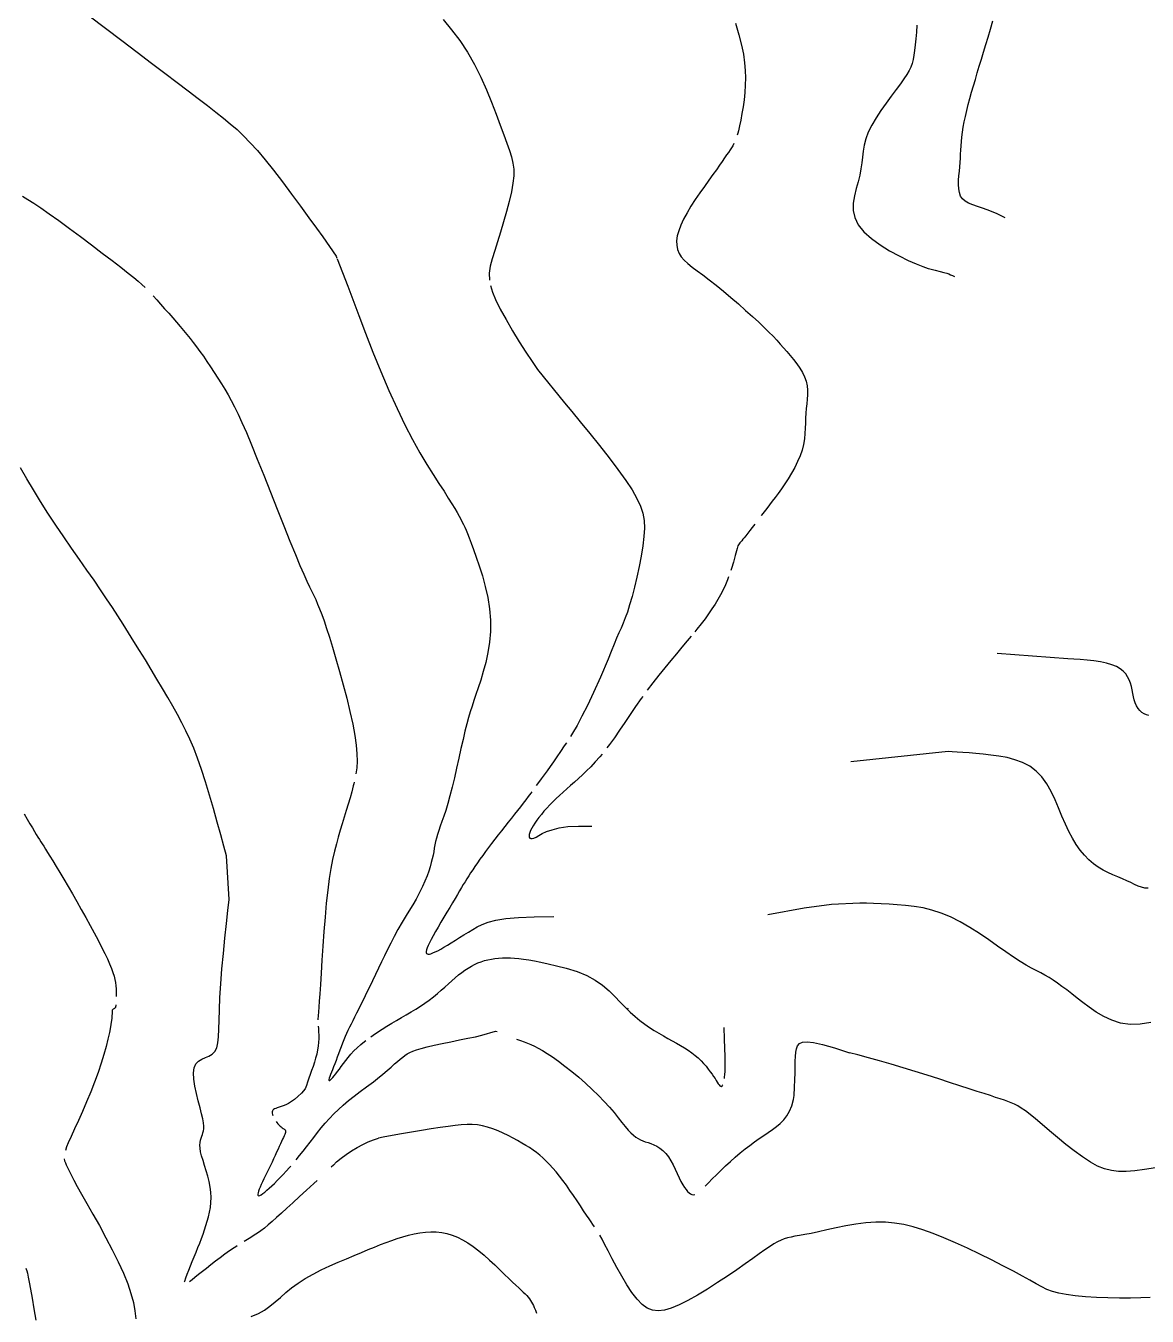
# Model space of a CAD drawing. Header units: millimetres. Extents: x 2235526 to 2245569, y 371981 to 382303.
# Drawn here: x 2243688.8 to 2243923.4, y 381174.4 to 381444.5 of the extents above; entities that cross this region are included whole.
import ezdxf

# ---------------------------------------------------------------- set-up
doc = ezdxf.new("R2010")
doc.units = ezdxf.units.MM
doc.linetypes.add('CONTI', pattern=[0])
for name, color, linetype, transparency in [('167', 10, 'CONTI', 0.7), ('169', 10, 'CONTI', 0.7), ('171', 10, 'CONTI', 0.7), ('173', 10, 'CONTI', 0.7), ('175', 10, 'CONTI', 0.7), ('177', 10, 'CONTI', 0.7), ('179', 10, 'CONTI', 0.7), ('181', 10, 'CONTI', 0.7), ('183', 10, 'CONTI', 0.7)]:
    doc.layers.add(name, color=color, linetype=linetype, transparency=transparency)

msp = doc.modelspace()

# ---------------------------------------------------------------- linework, layer by layer
at = {"layer": '167'}
msp.add_lwpolyline([(2243893.65, 381404.28), (2243891.98, 381405.09), (2243890.47, 381405.72), (2243889.12, 381406.22), (2243887.92, 381406.62), (2243886.89, 381406.98), (2243886.02, 381407.34), (2243885.3, 381407.74), (2243884.75, 381408.22), (2243884.36, 381408.83), (2243884.1, 381409.54), (2243883.97, 381410.35), (2243883.92, 381411.22), (2243883.95, 381412.13), (2243884.01, 381413.08), (2243884.1, 381414.02), (2243884.19, 381414.96), (2243884.26, 381415.86), (2243884.31, 381416.73), (2243884.35, 381417.6), (2243884.39, 381418.46), (2243884.44, 381419.34), (2243884.51, 381420.24), (2243884.61, 381421.18), (2243884.74, 381422.18), (2243884.91, 381423.23), (2243885.13, 381424.34), (2243885.38, 381425.49), (2243885.66, 381426.7), (2243885.97, 381427.95), (2243886.31, 381429.23), (2243886.67, 381430.54), (2243887.05, 381431.88), (2243887.44, 381433.23), (2243887.85, 381434.61), (2243888.27, 381436.03), (2243888.71, 381437.47), (2243889.16, 381438.97), (2243889.63, 381440.51), (2243890.11, 381442.11), (2243890.61, 381443.77), (2243891.13, 381445.49)], dxfattribs=at)
at = {"layer": '169', "elevation": 169}
msp.add_lwpolyline([(2243875.23, 381444.6), (2243875.1, 381443.13), (2243874.97, 381441.75), (2243874.85, 381440.47), (2243874.72, 381439.31), (2243874.57, 381438.29), (2243874.4, 381437.39), (2243874.19, 381436.58), (2243873.92, 381435.82), (2243873.56, 381435.07), (2243873.09, 381434.26), (2243872.5, 381433.36), (2243871.75, 381432.31), (2243870.85, 381431.1), (2243869.84, 381429.73), (2243868.77, 381428.26), (2243867.7, 381426.73), (2243866.68, 381425.17), (2243865.78, 381423.63), (2243865.05, 381422.16), (2243864.53, 381420.78), (2243864.18, 381419.47), (2243863.95, 381418.22), (2243863.8, 381416.99), (2243863.67, 381415.76), (2243863.5, 381414.5), (2243863.25, 381413.19), (2243862.89, 381411.81), (2243862.49, 381410.37), (2243862.13, 381408.88), (2243861.91, 381407.36), (2243861.91, 381405.82), (2243862.23, 381404.3), (2243862.95, 381402.79), (2243864.13, 381401.32), (2243865.69, 381399.91), (2243867.51, 381398.59), (2243869.48, 381397.37), (2243871.47, 381396.29), (2243873.37, 381395.36), (2243875.07, 381394.61), (2243876.47, 381394.06), (2243877.59, 381393.68), (2243877.64, 381393.67)], dxfattribs=at)
at = {"layer": '169'}
msp.add_lwpolyline([(2243877.64, 381393.67), (2243879.01, 381393.33), (2243880.06, 381393.06), (2243880.85, 381392.85), (2243881.44, 381392.68), (2243881.89, 381392.52), (2243882.26, 381392.36), (2243882.63, 381392.18), (2243883.05, 381391.95)], dxfattribs=at)
at = {"layer": '171', "elevation": 171}
for points in [[(2243837.27, 381444.98), (2243837.98, 381442.56), (2243838.52, 381440.41), (2243838.91, 381438.49), (2243839.17, 381436.74), (2243839.3, 381435.12), (2243839.34, 381433.57), (2243839.3, 381432.05), (2243839.2, 381430.51), (2243839.04, 381428.99), (2243838.84, 381427.49), (2243838.61, 381426.07), (2243838.36, 381424.74), (2243838.11, 381423.54), (2243837.86, 381422.49), (2243837.73, 381422.01), (2243837.61, 381421.57)], [(2243836.93, 381419.81), (2243836.67, 381419.35), (2243836.4, 381418.92), (2243836.11, 381418.47), (2243835.78, 381417.97), (2243835.4, 381417.42), (2243834.97, 381416.79), (2243834.48, 381416.08), (2243833.91, 381415.26), (2243833.25, 381414.34), (2243832.5, 381413.3), (2243831.66, 381412.13), (2243830.74, 381410.85), (2243829.8, 381409.5), (2243828.85, 381408.11), (2243827.94, 381406.71), (2243827.11, 381405.33), (2243826.39, 381404), (2243825.81, 381402.75), (2243825.37, 381401.57), (2243825.08, 381400.48), (2243824.94, 381399.46), (2243824.95, 381398.51), (2243825.12, 381397.64), (2243825.44, 381396.83), (2243825.91, 381396.09), (2243826.53, 381395.39), (2243827.3, 381394.69), (2243828.21, 381393.96), (2243829.27, 381393.17), (2243830.45, 381392.3), (2243831.77, 381391.3), (2243833.21, 381390.16), (2243834.73, 381388.91), (2243836.3, 381387.59), (2243837.86, 381386.24), (2243839.38, 381384.9), (2243840.81, 381383.61), (2243842.11, 381382.41), (2243843.25, 381381.33), (2243844.24, 381380.35), (2243845.11, 381379.47), (2243845.9, 381378.64), (2243846.62, 381377.84), (2243847.31, 381377.06), (2243848, 381376.27), (2243848.7, 381375.45), (2243849.4, 381374.6), (2243850.08, 381373.72), (2243850.71, 381372.82), (2243851.26, 381371.91), (2243851.72, 381370.99), (2243852.05, 381370.06), (2243852.25, 381369.13), (2243852.33, 381368.19), (2243852.32, 381367.25), (2243852.25, 381366.3), (2243852.15, 381365.33), (2243852.04, 381364.35), (2243851.95, 381363.35), (2243851.9, 381362.33), (2243851.87, 381361.28), (2243851.85, 381360.21), (2243851.79, 381359.11), (2243851.68, 381357.98), (2243851.49, 381356.83), (2243851.19, 381355.65), (2243850.78, 381354.44), (2243850.25, 381353.23), (2243849.64, 381352.01), (2243848.98, 381350.82), (2243848.27, 381349.66), (2243847.56, 381348.57), (2243846.86, 381347.54), (2243846.19, 381346.6), (2243845.55, 381345.73), (2243844.94, 381344.93), (2243844.35, 381344.17), (2243843.78, 381343.45), (2243843.23, 381342.74), (2243842.69, 381342.05), (2243842.64, 381341.99), (2243842.6, 381341.93)], [(2243841.28, 381340.17), (2243840.76, 381339.47), (2243840.28, 381338.82), (2243839.83, 381338.23), (2243839.43, 381337.72), (2243839.1, 381337.32), (2243838.81, 381336.98), (2243838.56, 381336.69), (2243838.34, 381336.45), (2243838.16, 381336.23), (2243838, 381336.02), (2243837.86, 381335.81), (2243837.74, 381335.58), (2243837.65, 381335.34), (2243837.58, 381335.06), (2243837.58, 381335.05)], [(2243923.74, 381300.12), (2243923.22, 381300.22), (2243922.74, 381300.43), (2243922.28, 381300.73), (2243921.86, 381301.12), (2243921.49, 381301.59), (2243921.17, 381302.13), (2243920.9, 381302.72), (2243920.7, 381303.36), (2243920.53, 381304.04), (2243920.39, 381304.74), (2243920.25, 381305.45), (2243920.09, 381306.17), (2243919.89, 381306.87), (2243919.64, 381307.55), (2243919.31, 381308.2), (2243918.9, 381308.8), (2243918.37, 381309.37), (2243917.73, 381309.88), (2243916.94, 381310.34), (2243916.01, 381310.74), (2243914.91, 381311.07), (2243913.65, 381311.34), (2243912.26, 381311.54), (2243910.83, 381311.7), (2243909.4, 381311.81), (2243908.04, 381311.88), (2243906.81, 381311.94), (2243892.02, 381313.09)]]:
    msp.add_lwpolyline(points, dxfattribs=at)
at = {"layer": '171'}
for points in [[(2243837.58, 381335.05), (2243837.21, 381333.56), (2243836.83, 381332.17), (2243836.44, 381330.88), (2243836.28, 381330.42)], [(2243835.82, 381329.11), (2243835.6, 381328.52), (2243835.14, 381327.44), (2243834.65, 381326.4), (2243834.13, 381325.38), (2243833.58, 381324.39), (2243832.98, 381323.4), (2243832.34, 381322.4), (2243831.64, 381321.39), (2243830.89, 381320.35), (2243830.07, 381319.28), (2243829.18, 381318.16), (2243828.72, 381317.6)], [(2243828.01, 381316.73), (2243827.17, 381315.73), (2243826.06, 381314.41), (2243824.9, 381313.03), (2243823.7, 381311.6), (2243822.47, 381310.11), (2243821.22, 381308.56), (2243819.98, 381306.97), (2243818.81, 381305.42)], [(2243817.86, 381304.11), (2243817.54, 381303.66), (2243816.36, 381301.97), (2243815.21, 381300.28), (2243814.08, 381298.61), (2243812.98, 381297), (2243811.92, 381295.45), (2243810.88, 381294), (2243810.36, 381293.32)], [(2243809.34, 381292.01), (2243808.88, 381291.46), (2243807.93, 381290.37), (2243807.01, 381289.39), (2243806.11, 381288.5), (2243805.23, 381287.68), (2243804.38, 381286.91), (2243803.55, 381286.18), (2243802.74, 381285.48), (2243801.95, 381284.78), (2243801.18, 381284.08), (2243800.44, 381283.39), (2243799.73, 381282.71), (2243799.04, 381282.04), (2243798.39, 381281.37), (2243797.77, 381280.7), (2243797.18, 381280.05), (2243796.64, 381279.41), (2243796.13, 381278.77), (2243795.68, 381278.16), (2243795.27, 381277.57), (2243794.92, 381277.02), (2243794.62, 381276.49), (2243794.39, 381276.01), (2243794.21, 381275.58), (2243794.11, 381275.2), (2243794.08, 381274.88), (2243794.12, 381274.63), (2243794.24, 381274.46), (2243794.44, 381274.37), (2243794.72, 381274.37), (2243795.09, 381274.46), (2243795.55, 381274.67), (2243796.11, 381274.99), (2243796.81, 381275.37), (2243797.72, 381275.79), (2243798.88, 381276.2), (2243800.35, 381276.57), (2243802.19, 381276.84), (2243804.44, 381276.97), (2243807.17, 381276.94)]]:
    msp.add_lwpolyline(points, dxfattribs=at)
at = {"layer": '173', "elevation": 173}
for points in [[(2243776.09, 381445.76), (2243777.84, 381443.64), (2243779.55, 381441.37), (2243781.16, 381438.93), (2243782.63, 381436.36), (2243783.96, 381433.71), (2243785.15, 381431.05), (2243786.22, 381428.44), (2243787.18, 381425.95), (2243788.02, 381423.66), (2243788.77, 381421.62), (2243789.42, 381419.87), (2243789.96, 381418.37), (2243790.39, 381417.02), (2243790.69, 381415.74), (2243790.85, 381414.45), (2243790.86, 381413.07), (2243790.7, 381411.49), (2243790.38, 381409.68), (2243789.92, 381407.68), (2243789.36, 381405.57), (2243788.74, 381403.41), (2243788.09, 381401.28), (2243787.46, 381399.27), (2243786.88, 381397.44), (2243786.33, 381395.67), (2243785.95, 381394.12), (2243785.75, 381392.66), (2243785.8, 381391.19)], [(2243786, 381390.09), (2243786.41, 381388.72), (2243787.04, 381387.18), (2243788.03, 381385.16), (2243789.24, 381382.95), (2243790.6, 381380.64), (2243792.02, 381378.33), (2243793.42, 381376.14), (2243794.72, 381374.17), (2243795.83, 381372.53), (2243801.46, 381365.54), (2243802.98, 381363.73), (2243804.78, 381361.56), (2243806.75, 381359.15), (2243808.79, 381356.61), (2243810.79, 381354.04), (2243812.66, 381351.56), (2243814.29, 381349.29), (2243815.61, 381347.3), (2243816.63, 381345.54), (2243817.37, 381343.94), (2243817.85, 381342.43), (2243818.12, 381340.91), (2243818.19, 381339.31), (2243818.1, 381337.56), (2243817.88, 381335.6), (2243817.54, 381333.48), (2243817.12, 381331.28), (2243816.64, 381329.08), (2243816.13, 381326.95), (2243815.61, 381324.98), (2243815.1, 381323.23), (2243814.63, 381321.76), (2243814.19, 381320.52), (2243813.76, 381319.43), (2243813.32, 381318.41), (2243812.87, 381317.38), (2243812.38, 381316.28), (2243811.84, 381315.01), (2243811.25, 381313.53), (2243810.61, 381311.87)], [(2243923.6, 381263.93), (2243922.92, 381263.98), (2243922.23, 381264.14), (2243921.52, 381264.41), (2243920.77, 381264.75), (2243919.98, 381265.12), (2243919.13, 381265.52), (2243918.21, 381265.91), (2243917.24, 381266.31), (2243916.23, 381266.74), (2243915.19, 381267.21), (2243914.15, 381267.74), (2243913.13, 381268.36), (2243912.13, 381269.07), (2243911.18, 381269.9), (2243910.27, 381270.85), (2243909.4, 381271.91), (2243908.56, 381273.1), (2243907.77, 381274.4), (2243907.01, 381275.82), (2243906.27, 381277.37), (2243905.56, 381279.02), (2243904.85, 381280.75), (2243904.11, 381282.48), (2243903.3, 381284.18), (2243902.4, 381285.78), (2243901.37, 381287.23), (2243900.19, 381288.47), (2243898.84, 381289.48), (2243897.34, 381290.26), (2243895.73, 381290.85), (2243894.07, 381291.28), (2243892.37, 381291.59), (2243890.69, 381291.82), (2243889.07, 381291.99), (2243887.54, 381292.13), (2243886.12, 381292.26), (2243884.81, 381292.37), (2243883.64, 381292.46), (2243882.61, 381292.53), (2243881.73, 381292.6), (2243861.42, 381290.42)]]:
    msp.add_lwpolyline(points, dxfattribs=at)
at = {"layer": '173'}
for points in [[(2243810.61, 381311.87), (2243809.01, 381308.11), (2243807.58, 381304.92), (2243806.3, 381302.22), (2243805.14, 381299.95), (2243804.1, 381298.03), (2243803.14, 381296.4), (2243802.71, 381295.71)], [(2243801.87, 381294.4), (2243801.43, 381293.73), (2243800.64, 381292.56), (2243799.89, 381291.45), (2243799.17, 381290.42), (2243798.48, 381289.45), (2243797.82, 381288.53), (2243797.19, 381287.66), (2243796.59, 381286.84), (2243796.02, 381286.06), (2243795.58, 381285.46)], [(2243794.63, 381284.15), (2243794.42, 381283.87), (2243793.9, 381283.16), (2243793.38, 381282.46), (2243792.84, 381281.74), (2243792.27, 381281), (2243791.68, 381280.24), (2243791.05, 381279.44), (2243790.39, 381278.61), (2243789.71, 381277.75), (2243789.01, 381276.88), (2243788.3, 381275.99), (2243787.6, 381275.11), (2243786.91, 381274.22), (2243786.23, 381273.34), (2243785.58, 381272.48), (2243784.95, 381271.64), (2243784.36, 381270.82), (2243783.79, 381270.02), (2243783.25, 381269.25), (2243782.75, 381268.51), (2243782.28, 381267.81), (2243781.84, 381267.15), (2243781.43, 381266.52), (2243781.05, 381265.91), (2243780.68, 381265.31), (2243780.31, 381264.7), (2243779.93, 381264.07), (2243779.53, 381263.39), (2243779.08, 381262.64), (2243778.59, 381261.82), (2243778.05, 381260.92), (2243777.46, 381259.94), (2243776.85, 381258.92), (2243776.23, 381257.87), (2243775.61, 381256.84), (2243775.02, 381255.83), (2243774.48, 381254.87), (2243773.99, 381254), (2243773.57, 381253.22), (2243773.22, 381252.54), (2243772.95, 381251.96), (2243772.75, 381251.47), (2243772.61, 381251.06), (2243772.55, 381250.74), (2243772.55, 381250.49), (2243772.62, 381250.31), (2243772.75, 381250.19), (2243772.95, 381250.15), (2243773.21, 381250.17), (2243773.54, 381250.25), (2243773.94, 381250.4), (2243774.41, 381250.61), (2243774.95, 381250.88), (2243775.57, 381251.22), (2243776.25, 381251.61), (2243777, 381252.06), (2243777.8, 381252.55), (2243778.65, 381253.08), (2243779.53, 381253.62), (2243780.44, 381254.19), (2243781.36, 381254.75), (2243782.28, 381255.31), (2243783.22, 381255.86), (2243784.26, 381256.37), (2243785.53, 381256.85), (2243787.14, 381257.26), (2243789.2, 381257.59), (2243791.83, 381257.84), (2243795.15, 381257.98), (2243799.26, 381258)]]:
    msp.add_lwpolyline(points, dxfattribs=at)
at = {"layer": '175', "elevation": 175}
for points in [[(2243702.01, 381446.54), (2243705.46, 381443.93), (2243708.86, 381441.37), (2243712.1, 381438.91), (2243715.1, 381436.63), (2243717.87, 381434.54), (2243720.41, 381432.61), (2243722.73, 381430.85), (2243724.84, 381429.23), (2243726.77, 381427.75), (2243728.51, 381426.39), (2243730.1, 381425.14), (2243731.56, 381423.93), (2243732.96, 381422.72), (2243734.33, 381421.42), (2243735.74, 381419.98), (2243737.22, 381418.34), (2243738.83, 381416.43), (2243740.6, 381414.22), (2243742.48, 381411.79), (2243744.38, 381409.24), (2243746.25, 381406.71), (2243748.01, 381404.29), (2243749.58, 381402.11), (2243750.89, 381400.27), (2243753.72, 381396.23), (2243753.87, 381395.84)], [(2243753.94, 381395.67), (2243756.12, 381389.98), (2243757.17, 381387.17), (2243758.43, 381383.82), (2243759.86, 381380.09), (2243761.41, 381376.13), (2243763.06, 381372.09), (2243764.74, 381368.11), (2243766.44, 381364.35), (2243768.1, 381360.93), (2243769.71, 381357.85), (2243771.24, 381355.11), (2243772.69, 381352.67), (2243774.02, 381350.52), (2243775.22, 381348.64), (2243776.27, 381347.02), (2243777.16, 381345.62), (2243777.91, 381344.43), (2243778.52, 381343.42), (2243779.03, 381342.56), (2243779.44, 381341.82), (2243779.79, 381341.17), (2243780.09, 381340.59), (2243780.36, 381340.05), (2243780.62, 381339.49), (2243780.89, 381338.88), (2243781.19, 381338.16), (2243781.53, 381337.28), (2243781.94, 381336.2), (2243782.43, 381334.87), (2243783.01, 381333.26), (2243783.64, 381331.4), (2243784.29, 381329.33), (2243784.89, 381327.12), (2243785.41, 381324.8), (2243785.79, 381322.43), (2243785.99, 381320.05), (2243785.98, 381317.71), (2243785.78, 381315.45), (2243785.44, 381313.27), (2243784.99, 381311.21), (2243784.48, 381309.28), (2243783.94, 381307.51), (2243783.42, 381305.92), (2243782.95, 381304.52), (2243782.53, 381303.26), (2243782.14, 381302.07), (2243781.77, 381300.9), (2243781.4, 381299.67), (2243781.04, 381298.34), (2243780.66, 381296.82), (2243780.25, 381295.09), (2243779.82, 381293.18), (2243779.37, 381291.16), (2243778.9, 381289.09), (2243778.44, 381287.04), (2243777.97, 381285.08), (2243777.51, 381283.27), (2243777.05, 381281.66), (2243776.62, 381280.24), (2243776.21, 381279), (2243775.82, 381277.89), (2243775.48, 381276.91), (2243775.17, 381276.02), (2243774.91, 381275.21), (2243774.69, 381274.44), (2243774.52, 381273.71), (2243774.37, 381273.01), (2243774.24, 381272.31), (2243774.11, 381271.6), (2243773.97, 381270.88), (2243773.81, 381270.12), (2243773.61, 381269.31), (2243773.37, 381268.45), (2243773.08, 381267.52), (2243772.71, 381266.52), (2243772.28, 381265.45), (2243771.75, 381264.28), (2243771.13, 381263.02), (2243770.41, 381261.66), (2243769.75, 381260.44)], [(2243924.16, 381235.88), (2243921.91, 381235.47), (2243919.8, 381235.44), (2243917.84, 381235.74), (2243916.01, 381236.32), (2243914.31, 381237.11), (2243912.74, 381238.03), (2243911.29, 381239.03), (2243909.96, 381240.02), (2243908.74, 381240.96), (2243907.61, 381241.84), (2243906.56, 381242.65), (2243905.57, 381243.4), (2243904.64, 381244.09), (2243903.75, 381244.71), (2243902.87, 381245.27), (2243902.01, 381245.76), (2243901.12, 381246.24), (2243900.18, 381246.72), (2243899.17, 381247.25), (2243898.06, 381247.87), (2243896.81, 381248.61), (2243895.41, 381249.52), (2243893.83, 381250.61), (2243892.09, 381251.84), (2243890.24, 381253.15), (2243888.29, 381254.47), (2243886.29, 381255.76), (2243884.28, 381256.94), (2243882.27, 381257.95), (2243880.3, 381258.76), (2243878.37, 381259.37), (2243876.49, 381259.82), (2243874.65, 381260.13), (2243872.86, 381260.34), (2243871.11, 381260.48), (2243869.4, 381260.58), (2243867.73, 381260.66), (2243866.14, 381260.73), (2243864.64, 381260.79), (2243863.25, 381260.84), (2243857.37, 381260.51), (2243851.63, 381259.76), (2243844.04, 381258.36)], [(2243814.85, 381238.68), (2243814.72, 381238.76), (2243814.64, 381238.87)]]:
    msp.add_lwpolyline(points, dxfattribs=at)
at = {"layer": '175'}
for points in [[(2243769.75, 381260.44), (2243768.57, 381258.57), (2243767.54, 381256.87), (2243766.64, 381255.29), (2243765.84, 381253.83), (2243765.12, 381252.44), (2243764.45, 381251.11), (2243763.82, 381249.81), (2243763.19, 381248.51), (2243762.56, 381247.19), (2243761.93, 381245.87), (2243761.3, 381244.55), (2243760.67, 381243.27), (2243760.07, 381242.02), (2243759.49, 381240.83), (2243758.94, 381239.72), (2243758.44, 381238.7), (2243757.97, 381237.79), (2243757.55, 381236.96), (2243757.17, 381236.21), (2243756.82, 381235.51), (2243756.49, 381234.85), (2243756.18, 381234.2), (2243755.88, 381233.56), (2243755.59, 381232.91), (2243755.31, 381232.22), (2243755.03, 381231.51), (2243754.75, 381230.78), (2243754.47, 381230.05), (2243754.2, 381229.31), (2243753.94, 381228.59), (2243753.67, 381227.88), (2243753.42, 381227.21), (2243753.17, 381226.56), (2243752.93, 381225.97), (2243752.71, 381225.42), (2243752.52, 381224.94), (2243752.37, 381224.52), (2243752.26, 381224.18), (2243752.19, 381223.92), (2243752.19, 381223.76), (2243752.24, 381223.7), (2243752.36, 381223.74), (2243752.53, 381223.86), (2243752.74, 381224.06), (2243753, 381224.34), (2243753.3, 381224.69), (2243753.63, 381225.11), (2243753.99, 381225.58), (2243754.37, 381226.1), (2243754.78, 381226.66), (2243755.22, 381227.27), (2243755.7, 381227.9), (2243756.22, 381228.55), (2243756.79, 381229.21), (2243757.41, 381229.89), (2243758.1, 381230.56), (2243758.85, 381231.23), (2243759.66, 381231.89), (2243759.94, 381232.11)], [(2243760.95, 381232.86), (2243761.42, 381233.19), (2243762.36, 381233.83), (2243763.33, 381234.46), (2243764.32, 381235.08), (2243765.33, 381235.69), (2243766.34, 381236.29), (2243767.36, 381236.88), (2243768.38, 381237.48), (2243769.38, 381238.07), (2243770.37, 381238.67), (2243771.34, 381239.28), (2243772.28, 381239.91), (2243773.18, 381240.55), (2243774.05, 381241.22), (2243774.88, 381241.9), (2243775.67, 381242.59), (2243776.43, 381243.27), (2243777.18, 381243.94), (2243777.89, 381244.59), (2243778.6, 381245.21), (2243779.29, 381245.79), (2243779.97, 381246.32), (2243780.65, 381246.81), (2243781.32, 381247.25), (2243781.99, 381247.64), (2243782.67, 381247.99), (2243783.35, 381248.3), (2243784.03, 381248.56), (2243784.73, 381248.79), (2243785.45, 381248.97), (2243786.18, 381249.12), (2243786.93, 381249.23), (2243787.7, 381249.31), (2243788.49, 381249.35), (2243789.31, 381249.37), (2243790.16, 381249.35), (2243791.03, 381249.3), (2243791.95, 381249.22), (2243792.93, 381249.11), (2243794.01, 381248.95), (2243795.2, 381248.74), (2243796.55, 381248.47), (2243798.09, 381248.13), (2243799.83, 381247.7), (2243801.82, 381247.19)], [(2243801.82, 381247.19), (2243804.16, 381246.55), (2243806.18, 381245.71), (2243807.93, 381244.72), (2243809.46, 381243.63), (2243810.8, 381242.47), (2243812, 381241.28), (2243813.11, 381240.12), (2243814.17, 381239.02), (2243815.21, 381238.01), (2243816.25, 381237.09), (2243817.27, 381236.26), (2243818.29, 381235.51), (2243819.29, 381234.82), (2243820.27, 381234.18), (2243821.24, 381233.59), (2243822.19, 381233.04), (2243823.13, 381232.51), (2243824.04, 381232), (2243824.92, 381231.5), (2243825.77, 381231.01), (2243826.59, 381230.52), (2243827.37, 381230.02), (2243828.11, 381229.51), (2243828.8, 381228.97), (2243829.45, 381228.42), (2243830.04, 381227.84), (2243830.59, 381227.26), (2243831.1, 381226.68), (2243831.56, 381226.11), (2243831.98, 381225.55), (2243832.35, 381225.03), (2243832.68, 381224.53), (2243832.97, 381224.09), (2243833.22, 381223.69), (2243833.45, 381223.34), (2243833.64, 381223.04), (2243833.81, 381222.8), (2243833.96, 381222.62), (2243834.1, 381222.51), (2243834.23, 381222.45), (2243834.35, 381222.47), (2243834.46, 381222.55), (2243834.57, 381222.7), (2243834.63, 381222.82)], [(2243834.95, 381224.12), (2243834.99, 381224.42), (2243835.04, 381224.95), (2243835.09, 381225.61), (2243835.11, 381226.42), (2243835.12, 381227.46), (2243835.1, 381228.77), (2243835.06, 381230.39), (2243834.99, 381232.4), (2243834.89, 381234.83)]]:
    msp.add_lwpolyline(points, dxfattribs=at)
at = {"layer": '177', "elevation": 177}
for points in [[(2243688.1, 381408.8), (2243689.19, 381408.13), (2243690.45, 381407.32), (2243691.93, 381406.33), (2243693.66, 381405.12), (2243695.67, 381403.68), (2243697.88, 381402.06), (2243700.2, 381400.33), (2243702.53, 381398.58), (2243704.77, 381396.88), (2243706.84, 381395.3), (2243708.63, 381393.92), (2243710.17, 381392.71), (2243711.37, 381391.76), (2243712.31, 381390.98), (2243713.06, 381390.31), (2243713.72, 381389.68)], [(2243715.4, 381387.92), (2243716.16, 381387.09), (2243716.98, 381386.19), (2243717.82, 381385.24), (2243718.68, 381384.28), (2243719.52, 381383.33), (2243720.32, 381382.4), (2243721.08, 381381.53), (2243721.79, 381380.68), (2243722.48, 381379.85), (2243723.15, 381379.02), (2243723.81, 381378.16), (2243724.49, 381377.27), (2243725.19, 381376.31), (2243725.92, 381375.29), (2243726.67, 381374.2), (2243727.43, 381373.06), (2243728.2, 381371.9), (2243728.96, 381370.72), (2243729.7, 381369.53), (2243730.41, 381368.37), (2243731.09, 381367.22), (2243731.76, 381366.02), (2243732.45, 381364.71), (2243733.18, 381363.2), (2243734, 381361.42), (2243734.92, 381359.3), (2243735.99, 381356.75), (2243737.21, 381353.75), (2243738.54, 381350.41), (2243739.95, 381346.87), (2243741.36, 381343.29), (2243742.74, 381339.81), (2243744.02, 381336.59), (2243745.17, 381333.78), (2243746.13, 381331.48), (2243746.92, 381329.65), (2243747.58, 381328.2), (2243748.13, 381327.03), (2243748.6, 381326.06), (2243749.02, 381325.2), (2243749.42, 381324.35), (2243749.82, 381323.43), (2243750.24, 381322.41), (2243750.68, 381321.24), (2243751.17, 381319.89), (2243751.69, 381318.31), (2243752.28, 381316.49), (2243752.93, 381314.38), (2243753.65, 381311.96), (2243754.4, 381309.31), (2243755.17, 381306.52), (2243755.91, 381303.7), (2243756.59, 381300.92), (2243757.17, 381298.3), (2243757.62, 381295.91), (2243757.91, 381293.87), (2243758.06, 381292.09), (2243758.09, 381290.54), (2243758.01, 381289.16), (2243757.85, 381287.9)], [(2243757.48, 381286.14), (2243757.39, 381285.77), (2243757.29, 381285.4), (2243756.96, 381284.15), (2243756.6, 381282.87), (2243756.22, 381281.56), (2243755.82, 381280.21), (2243755.41, 381278.84), (2243754.99, 381277.46), (2243754.57, 381276.07), (2243754.15, 381274.67), (2243753.74, 381273.22), (2243753.34, 381271.68), (2243752.96, 381269.99), (2243752.59, 381268.1), (2243752.24, 381265.98), (2243751.93, 381263.57), (2243751.64, 381260.85), (2243751.38, 381257.92), (2243751.14, 381254.87), (2243750.93, 381251.82), (2243750.74, 381248.89), (2243750.57, 381246.18), (2243750.42, 381243.82), (2243750.28, 381241.87), (2243750.16, 381240.3), (2243750.06, 381239.05), (2243749.99, 381238.06), (2243749.93, 381237.24), (2243749.9, 381236.55), (2243749.9, 381236.37)], [(2243749.94, 381235.06), (2243749.98, 381234.59), (2243750.02, 381233.9), (2243750.06, 381233.19), (2243750.07, 381232.46), (2243750.04, 381231.7), (2243749.97, 381230.91), (2243749.83, 381230.09), (2243749.64, 381229.25), (2243749.4, 381228.39), (2243749.14, 381227.52), (2243748.86, 381226.66), (2243748.57, 381225.81), (2243748.29, 381224.98), (2243748.01, 381224.16), (2243747.74, 381223.37), (2243747.47, 381222.63), (2243747.19, 381221.94)], [(2243761.51, 381223.43), (2243762.38, 381224.13), (2243763.47, 381225.03), (2243764.41, 381225.82), (2243765.23, 381226.53), (2243765.94, 381227.16), (2243766.56, 381227.71), (2243767.12, 381228.19), (2243767.62, 381228.61), (2243768.09, 381228.97), (2243768.57, 381229.29), (2243769.11, 381229.59), (2243769.75, 381229.86), (2243770.54, 381230.14), (2243771.52, 381230.42), (2243772.74, 381230.73), (2243774.23, 381231.07), (2243775.91, 381231.43), (2243777.7, 381231.81), (2243779.51, 381232.19), (2243781.25, 381232.55), (2243782.84, 381232.88), (2243784.18, 381233.17), (2243787.06, 381234.03), (2243787.36, 381233.94), (2243787.38, 381233.93)], [(2243791.44, 381232.39), (2243792.24, 381232.09), (2243793.05, 381231.78), (2243793.74, 381231.51), (2243794.45, 381231.22), (2243795.2, 381230.89), (2243796, 381230.48), (2243796.88, 381229.99), (2243797.87, 381229.38), (2243798.98, 381228.64), (2243800.23, 381227.74), (2243801.58, 381226.72), (2243803, 381225.59), (2243804.45, 381224.38), (2243805.9, 381223.12), (2243807.29, 381221.84), (2243808.6, 381220.56), (2243809.79, 381219.32), (2243810.87, 381218.12), (2243811.84, 381216.98), (2243812.71, 381215.91), (2243813.49, 381214.94), (2243814.19, 381214.08), (2243814.82, 381213.34), (2243815.39, 381212.74), (2243815.91, 381212.25), (2243816.4, 381211.86), (2243816.88, 381211.55), (2243817.36, 381211.3), (2243817.85, 381211.09), (2243818.38, 381210.89), (2243818.95, 381210.7), (2243819.55, 381210.49), (2243820.18, 381210.24), (2243820.82, 381209.93), (2243821.45, 381209.54), (2243822.07, 381209.06), (2243822.66, 381208.46), (2243823.21, 381207.74), (2243823.72, 381206.92), (2243824.2, 381206.03), (2243824.64, 381205.12), (2243825.07, 381204.22), (2243825.47, 381203.36), (2243825.85, 381202.58), (2243826.22, 381201.9), (2243826.58, 381201.34), (2243826.92, 381200.87), (2243827.24, 381200.5), (2243827.55, 381200.21), (2243827.84, 381200), (2243828.12, 381199.87), (2243828.42, 381199.8), (2243828.74, 381199.84)], [(2243925.14, 381205.46), (2243922.84, 381205.09), (2243920.8, 381204.81), (2243919.02, 381204.67), (2243917.41, 381204.67), (2243915.91, 381204.85), (2243914.47, 381205.22), (2243913.02, 381205.81), (2243911.5, 381206.63), (2243909.86, 381207.7), (2243908.14, 381208.96), (2243906.38, 381210.34), (2243904.64, 381211.77), (2243902.97, 381213.18), (2243901.42, 381214.5), (2243900.05, 381215.65), (2243898.88, 381216.59), (2243897.9, 381217.34), (2243897.05, 381217.92), (2243896.31, 381218.37), (2243895.63, 381218.73), (2243894.96, 381219.02), (2243894.26, 381219.29), (2243893.51, 381219.57), (2243892.66, 381219.86), (2243891.69, 381220.18), (2243890.58, 381220.54), (2243889.3, 381220.96), (2243887.82, 381221.43), (2243886.12, 381221.99), (2243884.19, 381222.62), (2243882.06, 381223.32), (2243879.77, 381224.06), (2243877.36, 381224.84), (2243874.87, 381225.62), (2243872.36, 381226.39), (2243869.86, 381227.14), (2243867.42, 381227.83), (2243865.06, 381228.48), (2243862.82, 381229.07), (2243861.08, 381229.52)], [(2243830.9, 381201.6), (2243831.6, 381202.3), (2243832.4, 381203.11), (2243833.28, 381203.98), (2243834.22, 381204.9), (2243835.19, 381205.84), (2243836.2, 381206.78), (2243837.2, 381207.68), (2243838.24, 381208.55), (2243839.27, 381209.37), (2243840.27, 381210.13), (2243841.26, 381210.86), (2243842.23, 381211.54), (2243843.17, 381212.19), (2243844.09, 381212.82), (2243844.98, 381213.43), (2243845.82, 381214.05), (2243846.62, 381214.72), (2243847.34, 381215.47), (2243848, 381216.31), (2243848.56, 381217.29), (2243849.02, 381218.43), (2243849.37, 381219.75), (2243849.51, 381220.58)]]:
    msp.add_lwpolyline(points, dxfattribs=at)
at = {"layer": '177'}
for points in [[(2243849.51, 381220.58), (2243849.63, 381222.31), (2243849.7, 381223.88), (2243849.73, 381225.31), (2243849.75, 381226.59), (2243849.77, 381227.74), (2243849.81, 381228.74), (2243849.89, 381229.62), (2243850.02, 381230.36), (2243850.25, 381230.98), (2243850.64, 381231.44), (2243851.27, 381231.73), (2243852.23, 381231.81), (2243853.61, 381231.66), (2243855.49, 381231.24), (2243857.95, 381230.54), (2243861.08, 381229.52)], [(2243745.34, 381207.12), (2243746.05, 381207.99), (2243746.77, 381208.9), (2243747.5, 381209.85), (2243748.24, 381210.82), (2243749, 381211.81), (2243749.78, 381212.81), (2243750.59, 381213.81), (2243751.43, 381214.79), (2243752.3, 381215.76), (2243753.21, 381216.71), (2243754.17, 381217.64), (2243755.19, 381218.57), (2243756.28, 381219.5), (2243757.44, 381220.44), (2243758.7, 381221.4), (2243760.05, 381222.4), (2243761.51, 381223.43)], [(2243747.19, 381221.94), (2243746.44, 381221.06), (2243745.71, 381220.33), (2243745.02, 381219.75), (2243744.36, 381219.28), (2243743.75, 381218.91), (2243743.18, 381218.63), (2243742.65, 381218.41), (2243742.17, 381218.24), (2243741.75, 381218.1), (2243741.38, 381217.99), (2243741.06, 381217.88), (2243740.8, 381217.77), (2243740.6, 381217.66), (2243740.45, 381217.52), (2243740.35, 381217.35), (2243740.32, 381217.14), (2243740.34, 381216.88), (2243740.41, 381216.59), (2243740.48, 381216.4)], [(2243741.17, 381215.1), (2243741.29, 381214.92), (2243741.52, 381214.63), (2243741.75, 381214.38), (2243741.98, 381214.16), (2243742.21, 381213.98), (2243742.42, 381213.82), (2243742.61, 381213.69), (2243742.78, 381213.57), (2243742.92, 381213.46), (2243743.03, 381213.35), (2243743.1, 381213.24), (2243743.13, 381213.12), (2243743.13, 381212.99), (2243743.1, 381212.83), (2243743.03, 381212.64), (2243742.94, 381212.4), (2243742.81, 381212.13), (2243742.66, 381211.79), (2243742.48, 381211.4), (2243742.28, 381210.95), (2243742.06, 381210.45), (2243741.81, 381209.9), (2243741.54, 381209.31), (2243741.25, 381208.68), (2243740.95, 381208.02), (2243740.62, 381207.34), (2243740.29, 381206.63), (2243739.94, 381205.92), (2243739.59, 381205.2), (2243739.25, 381204.49), (2243738.91, 381203.8), (2243738.59, 381203.14), (2243738.29, 381202.51), (2243738.02, 381201.93), (2243737.79, 381201.4), (2243737.6, 381200.93), (2243737.45, 381200.52), (2243737.35, 381200.18), (2243737.31, 381199.91), (2243737.32, 381199.72), (2243737.39, 381199.62), (2243737.53, 381199.59), (2243737.75, 381199.66), (2243738.02, 381199.81), (2243738.36, 381200.05), (2243738.75, 381200.35), (2243739.2, 381200.72), (2243739.68, 381201.15), (2243740.21, 381201.64), (2243740.77, 381202.18), (2243741.36, 381202.75), (2243741.97, 381203.38), (2243742.61, 381204.04), (2243743.27, 381204.75), (2243743.95, 381205.49), (2243744.22, 381205.81)]]:
    msp.add_lwpolyline(points, dxfattribs=at)
at = {"layer": '179', "elevation": 179}
for points in [[(2243726.99, 381195.15), (2243727.21, 381196.13), (2243727.38, 381197.13), (2243727.48, 381198.16), (2243727.52, 381199.21), (2243727.48, 381200.3), (2243727.35, 381201.41), (2243727.13, 381202.54), (2243726.84, 381203.68), (2243726.51, 381204.81), (2243726.17, 381205.91), (2243725.85, 381206.96), (2243725.56, 381207.93), (2243725.35, 381208.79), (2243725.24, 381209.55), (2243725.2, 381210.19), (2243725.23, 381210.75), (2243725.32, 381211.23), (2243725.44, 381211.66), (2243725.58, 381212.05), (2243725.71, 381212.41), (2243725.84, 381212.76), (2243725.93, 381213.15), (2243725.99, 381213.59), (2243725.99, 381214.14), (2243725.93, 381214.82), (2243725.79, 381215.67), (2243725.56, 381216.72), (2243725.23, 381218.01), (2243724.86, 381219.45), (2243724.48, 381220.98), (2243724.15, 381222.52), (2243723.92, 381223.98), (2243723.85, 381225.3), (2243723.98, 381226.38), (2243724.34, 381227.18), (2243724.9, 381227.75), (2243725.59, 381228.16), (2243726.34, 381228.5), (2243727.09, 381228.83), (2243727.78, 381229.23), (2243728.34, 381229.79), (2243728.73, 381230.55), (2243728.97, 381231.57), (2243729.11, 381232.85), (2243729.17, 381234.42), (2243729.21, 381236.3), (2243729.26, 381238.5), (2243729.36, 381241.06), (2243729.55, 381243.95), (2243729.81, 381247.09), (2243730.11, 381250.32), (2243730.44, 381253.52), (2243730.77, 381256.56), (2243731.07, 381259.3), (2243731.34, 381261.61), (2243730.74, 381270.73), (2243730.2, 381272.74), (2243729.55, 381275.14), (2243728.82, 381277.8), (2243728.03, 381280.61), (2243727.19, 381283.46), (2243726.35, 381286.24), (2243725.51, 381288.83), (2243724.7, 381291.15), (2243723.9, 381293.23), (2243723.1, 381295.12), (2243722.28, 381296.89), (2243721.43, 381298.59), (2243720.53, 381300.28), (2243719.55, 381302.02), (2243718.5, 381303.86), (2243717.37, 381305.77), (2243716.2, 381307.74), (2243715, 381309.73), (2243713.79, 381311.72), (2243712.58, 381313.68), (2243711.4, 381315.59), (2243710.26, 381317.41), (2243709.14, 381319.19), (2243708.02, 381320.94), (2243706.88, 381322.7), (2243705.68, 381324.51), (2243704.41, 381326.4), (2243703.04, 381328.4), (2243701.56, 381330.53), (2243699.98, 381332.78), (2243698.35, 381335.12), (2243696.69, 381337.52), (2243695.03, 381339.97), (2243693.4, 381342.43), (2243691.83, 381344.89), (2243690.35, 381347.3), (2243688.96, 381349.65), (2243687.66, 381351.91)], [(2243807.78, 381193.08), (2243807.43, 381193.59), (2243807.05, 381194.12), (2243806.64, 381194.73), (2243806.09, 381195.53), (2243805.48, 381196.45), (2243804.82, 381197.46), (2243804.11, 381198.52), (2243803.37, 381199.62), (2243802.62, 381200.71), (2243801.88, 381201.77), (2243801.15, 381202.76), (2243800.43, 381203.7), (2243799.72, 381204.58), (2243799.02, 381205.39), (2243798.34, 381206.15), (2243797.65, 381206.85), (2243796.97, 381207.49), (2243796.3, 381208.08), (2243795.61, 381208.63), (2243794.9, 381209.15), (2243794.17, 381209.65), (2243793.39, 381210.13), (2243792.56, 381210.62), (2243791.68, 381211.12), (2243790.72, 381211.64), (2243789.71, 381212.16), (2243788.66, 381212.67), (2243787.58, 381213.15), (2243786.49, 381213.58), (2243785.4, 381213.95), (2243784.32, 381214.23), (2243783.26, 381214.41), (2243782.19, 381214.5), (2243781.08, 381214.51), (2243779.89, 381214.44), (2243778.58, 381214.3), (2243777.11, 381214.1), (2243775.45, 381213.85), (2243773.58, 381213.56), (2243771.56, 381213.24), (2243769.47, 381212.9), (2243767.39, 381212.55), (2243765.4, 381212.19), (2243763.57, 381211.85), (2243762.53, 381211.63)], [(2243753.79, 381206.66), (2243753.12, 381206.01), (2243752.68, 381205.59)], [(2243749.7, 381202.8), (2243749.02, 381202.17), (2243747.51, 381200.77), (2243746.03, 381199.41), (2243744.64, 381198.13), (2243743.38, 381196.98), (2243742.26, 381195.94), (2243741.25, 381195.02), (2243740.34, 381194.2), (2243739.49, 381193.47), (2243738.7, 381192.82), (2243737.94, 381192.24), (2243737.25, 381191.76), (2243736.56, 381191.31), (2243735.87, 381190.88), (2243735.16, 381190.46), (2243734.44, 381190.02)], [(2243721.99, 381181.56), (2243722.03, 381181.73), (2243722.26, 381182.38), (2243722.55, 381183.14), (2243722.87, 381183.98), (2243723.23, 381184.9), (2243723.61, 381185.85), (2243724, 381186.82), (2243724.39, 381187.8), (2243724.78, 381188.75), (2243725.16, 381189.69), (2243725.52, 381190.62), (2243725.86, 381191.54), (2243726.19, 381192.47), (2243726.99, 381195.15)], [(2243924, 381178.29), (2243922.08, 381178.2), (2243919.93, 381178.15), (2243917.6, 381178.16), (2243915.19, 381178.21), (2243912.79, 381178.31), (2243910.47, 381178.46), (2243908.33, 381178.65), (2243906.45, 381178.9), (2243904.9, 381179.19), (2243903.59, 381179.55), (2243902.43, 381179.98), (2243901.32, 381180.51), (2243900.16, 381181.14), (2243898.85, 381181.89), (2243897.28, 381182.78), (2243895.39, 381183.81), (2243893.22, 381184.95), (2243890.85, 381186.16), (2243888.35, 381187.39), (2243885.8, 381188.6), (2243883.28, 381189.75), (2243880.85, 381190.8), (2243878.59, 381191.71), (2243876.47, 381192.48), (2243874.44, 381193.09), (2243872.48, 381193.56), (2243870.55, 381193.87), (2243868.61, 381194.03), (2243866.61, 381194.04), (2243864.55, 381193.89), (2243862.44, 381193.62), (2243860.35, 381193.27), (2243858.31, 381192.87), (2243856.39, 381192.45), (2243854.62, 381192.05), (2243853.06, 381191.71), (2243851.74, 381191.45), (2243850.63, 381191.25), (2243849.69, 381191.09), (2243848.88, 381190.95), (2243848.15, 381190.79), (2243847.47, 381190.58), (2243846.79, 381190.32), (2243846.07, 381189.95), (2243845.28, 381189.49), (2243844.4, 381188.92), (2243843.38, 381188.23), (2243842.22, 381187.4), (2243840.87, 381186.45), (2243839.3, 381185.35), (2243837.52, 381184.11), (2243835.56, 381182.77), (2243833.49, 381181.4), (2243831.38, 381180.05), (2243829.29, 381178.78), (2243827.3, 381177.65), (2243825.46, 381176.72), (2243823.83, 381176.03), (2243822.38, 381175.61), (2243821.08, 381175.47), (2243819.9, 381175.62), (2243818.79, 381176.07), (2243817.73, 381176.83), (2243816.67, 381177.91), (2243815.6, 381179.3), (2243814.52, 381180.94), (2243813.46, 381182.72), (2243812.44, 381184.56), (2243811.48, 381186.36), (2243810.62, 381188.03), (2243809.87, 381189.48), (2243809.33, 381190.49), (2243808.87, 381191.32)], [(2243732.99, 381189.12), (2243732.68, 381188.92), (2243732.36, 381188.71), (2243731.41, 381188.06), (2243730.43, 381187.35), (2243729.42, 381186.61), (2243728.43, 381185.86), (2243727.46, 381185.11), (2243726.55, 381184.39), (2243725.71, 381183.73), (2243724.88, 381183.07), (2243724.16, 381182.49), (2243723.55, 381181.99), (2243723.04, 381181.56)]]:
    msp.add_lwpolyline(points, dxfattribs=at)
at = {"layer": '179'}
msp.add_lwpolyline([(2243753.79, 381206.66), (2243754.77, 381207.46), (2243755.82, 381208.24), (2243756.94, 381208.99), (2243758.1, 381209.69), (2243759.26, 381210.32), (2243760.4, 381210.87), (2243761.5, 381211.31), (2243762.53, 381211.63)], dxfattribs=at)
at = {"layer": '181', "elevation": 181}
for points in [[(2243688.4, 381279.55), (2243689.06, 381278.42), (2243689.64, 381277.44), (2243690.14, 381276.58), (2243690.58, 381275.84), (2243690.96, 381275.2), (2243691.3, 381274.64), (2243691.61, 381274.14), (2243691.9, 381273.68), (2243692.19, 381273.22), (2243692.51, 381272.72), (2243692.88, 381272.14), (2243693.3, 381271.46), (2243693.81, 381270.64), (2243694.42, 381269.65), (2243695.12, 381268.5), (2243695.89, 381267.22), (2243696.72, 381265.82), (2243697.6, 381264.33), (2243698.51, 381262.76), (2243699.44, 381261.14), (2243700.38, 381259.49), (2243701.31, 381257.83), (2243702.22, 381256.18), (2243703.08, 381254.59), (2243703.89, 381253.06), (2243704.63, 381251.62), (2243705.28, 381250.31), (2243705.84, 381249.14), (2243706.31, 381248.09), (2243706.69, 381247.16), (2243706.99, 381246.32), (2243707.23, 381245.56), (2243707.41, 381244.86), (2243707.53, 381244.19), (2243707.61, 381243.54), (2243707.66, 381242.92), (2243707.68, 381242.34), (2243707.67, 381241.79), (2243707.65, 381241.28)], [(2243707.59, 381239.52), (2243707.58, 381239.31), (2243707.55, 381239.14), (2243707.52, 381239), (2243707.46, 381238.89), (2243707.38, 381238.81), (2243707.29, 381238.75), (2243707.19, 381238.7), (2243707.08, 381238.65), (2243706.99, 381238.59), (2243706.91, 381238.51), (2243706.85, 381238.4), (2243706.83, 381238.25), (2243706.82, 381238.02), (2243706.82, 381237.7), (2243706.8, 381237.26), (2243706.75, 381236.68), (2243706.66, 381235.92), (2243706.51, 381234.95), (2243706.27, 381233.77), (2243705.96, 381232.39), (2243705.57, 381230.84), (2243705.1, 381229.13), (2243704.55, 381227.3), (2243703.9, 381225.36), (2243703.17, 381223.36), (2243702.36, 381221.31), (2243701.5, 381219.26), (2243700.62, 381217.25), (2243699.76, 381215.34), (2243698.95, 381213.57), (2243698.24, 381212), (2243697.66, 381210.66), (2243697.31, 381209.79), (2243697.05, 381209.07)], [(2243696.77, 381207.31), (2243696.88, 381206.88), (2243697.05, 381206.46), (2243697.24, 381206.02), (2243697.48, 381205.48), (2243697.81, 381204.81), (2243698.24, 381203.96), (2243698.81, 381202.88), (2243699.53, 381201.55), (2243700.44, 381199.92), (2243701.55, 381197.96), (2243702.81, 381195.74), (2243704.16, 381193.33), (2243705.53, 381190.81), (2243706.87, 381188.26), (2243708.12, 381185.75), (2243709.21, 381183.36), (2243710.09, 381181.15), (2243710.77, 381179.11), (2243711.27, 381177.23), (2243711.59, 381175.48), (2243711.76, 381173.85)], [(2243735.93, 381174.32), (2243737.43, 381174.94), (2243738.68, 381175.64), (2243739.84, 381176.45), (2243740.94, 381177.35), (2243742.03, 381178.31), (2243743.17, 381179.3), (2243744.38, 381180.31), (2243745.73, 381181.3), (2243747.23, 381182.26), (2243748.87, 381183.18), (2243750.59, 381184.05), (2243752.36, 381184.89), (2243754.13, 381185.67), (2243755.85, 381186.41), (2243757.48, 381187.09), (2243759, 381187.73), (2243760.4, 381188.31), (2243761.72, 381188.85), (2243762.96, 381189.35), (2243764.16, 381189.81), (2243765.33, 381190.24), (2243766.49, 381190.63), (2243767.66, 381190.99), (2243768.84, 381191.32), (2243770.02, 381191.6), (2243771.2, 381191.82), (2243772.37, 381191.97), (2243773.52, 381192.04), (2243774.66, 381192.02), (2243775.78, 381191.91), (2243776.88, 381191.69), (2243777.98, 381191.36), (2243779.07, 381190.93), (2243780.16, 381190.39), (2243781.27, 381189.73), (2243782.39, 381188.96), (2243783.54, 381188.08), (2243784.69, 381187.12), (2243785.82, 381186.11), (2243786.93, 381185.09), (2243787.98, 381184.08), (2243788.96, 381183.13), (2243789.85, 381182.27), (2243790.63, 381181.52), (2243791.32, 381180.88), (2243791.91, 381180.32), (2243792.42, 381179.84), (2243792.86, 381179.42), (2243793.25, 381179.04), (2243793.58, 381178.69), (2243793.87, 381178.35), (2243794.13, 381178.01), (2243794.36, 381177.67), (2243794.58, 381177.33), (2243794.78, 381176.97), (2243794.97, 381176.59), (2243795.16, 381176.19), (2243795.39, 381175.67), (2243795.65, 381175.04)]]:
    msp.add_lwpolyline(points, dxfattribs=at)
at = {"layer": '183', "elevation": 183}
msp.add_lwpolyline([(2243688.74, 381184.45), (2243688.85, 381184.23), (2243688.96, 381183.88), (2243689.09, 381183.35), (2243689.26, 381182.57), (2243689.47, 381181.48), (2243689.74, 381180.01), (2243690.07, 381178.14), (2243690.46, 381175.94), (2243690.89, 381173.53)], dxfattribs=at)

doc.saveas('drawing.dxf')
